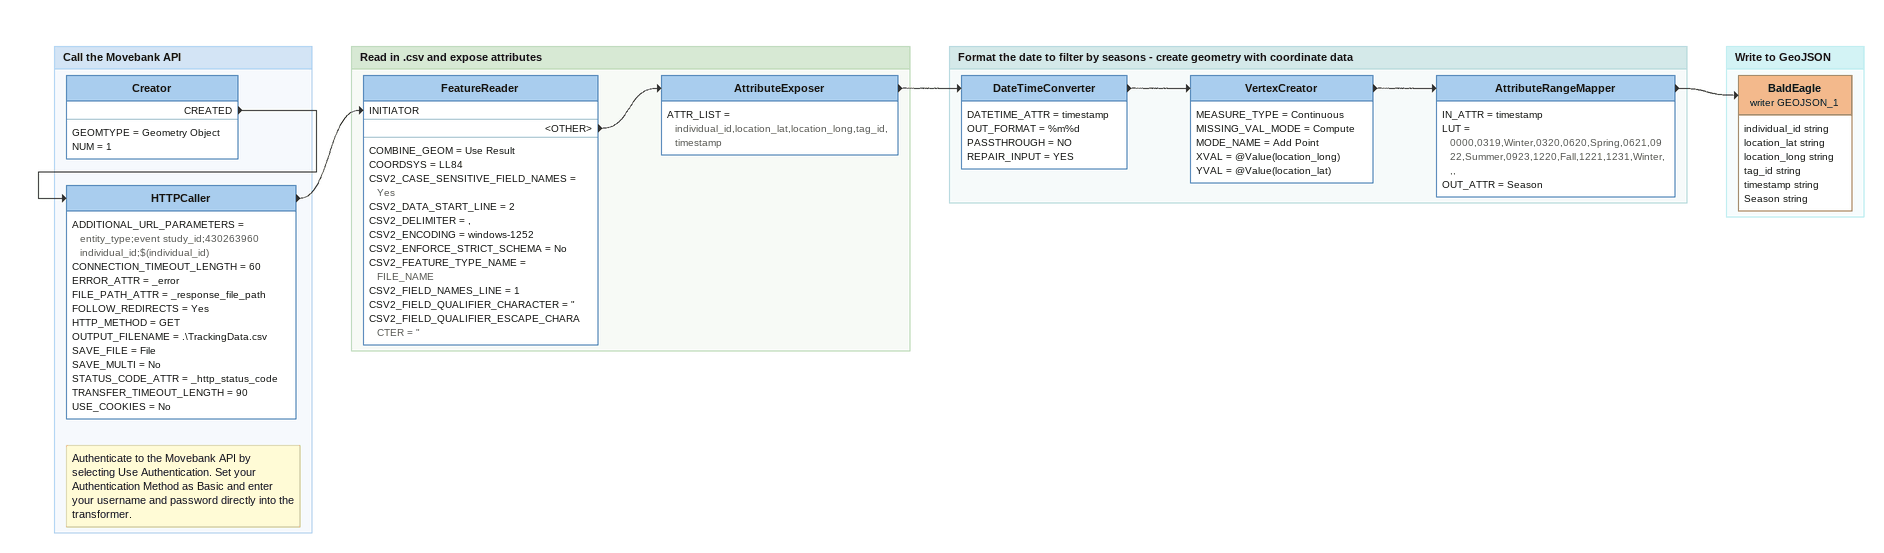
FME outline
Bookmark: Call the Movebank API
Creator
    GEOMTYPE = Geometry Object
    NUM = 1
    CREATED -> HTTPCaller
Note: Authenticate to the Movebank API by selecting Use Authentication. Set your Authentication Method as Basic and enter your username and password directly into the transformer.
HTTPCaller
    ADDITIONAL_URL_PARAMETERS = entity_type;event study_id;430263960 individual_id;$(individual_id)
    CONNECTION_TIMEOUT_LENGTH = 60
    ERROR_ATTR = _error
    FILE_PATH_ATTR = _response_file_path
    FOLLOW_REDIRECTS = Yes
    HTTP_METHOD = GET
    OUTPUT_FILENAME = .\TrackingData.csv
    SAVE_FILE = File
    SAVE_MULTI = No
    STATUS_CODE_ATTR = _http_status_code
    TRANSFER_TIMEOUT_LENGTH = 90
    USE_COOKIES = No
    -> FeatureReader [INITIATOR]

Bookmark: Read in .csv and expose attributes
FeatureReader
    COMBINE_GEOM = Use Result
    COORDSYS = LL84
    CSV2_CASE_SENSITIVE_FIELD_NAMES = Yes
    CSV2_DATA_START_LINE = 2
    CSV2_DELIMITER = ,
    CSV2_ENCODING = windows-1252
    CSV2_ENFORCE_STRICT_SCHEMA = No
    CSV2_FEATURE_TYPE_NAME = FILE_NAME
    CSV2_FIELD_NAMES_LINE = 1
    CSV2_FIELD_QUALIFIER_CHARACTER = "
    CSV2_FIELD_QUALIFIER_ESCAPE_CHARACTER = "
    <OTHER> -> AttributeExposer
AttributeExposer
    ATTR_LIST = individual_id,location_lat,location_long,tag_id,timestamp
    -> DateTimeConverter

Bookmark: Format the date to filter by seasons - create geometry with coordinate data
DateTimeConverter
    DATETIME_ATTR = timestamp
    OUT_FORMAT = %m%d
    PASSTHROUGH = NO
    REPAIR_INPUT = YES
    -> VertexCreator
VertexCreator
    MEASURE_TYPE = Continuous
    MISSING_VAL_MODE = Compute
    MODE_NAME = Add Point
    XVAL = @Value(location_long)
    YVAL = @Value(location_lat)
    -> AttributeRangeMapper
AttributeRangeMapper
    IN_ATTR = timestamp
    LUT = 0000,0319,Winter,0320,0620,Spring,0621,0922,Summer,0923,1220,Fall,1221,1231,Winter,,,
    OUT_ATTR = Season
    -> BaldEagle (writer GEOJSON_1)

Bookmark: Write to GeoJSON
BaldEagle (writer GEOJSON_1)
    attributes: individual_id string, location_lat string, location_long string, tag_id string, timestamp string, Season string
